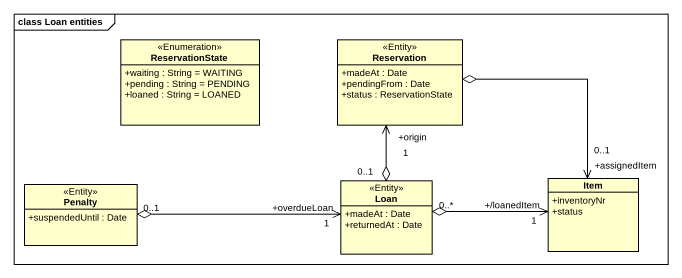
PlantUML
@startuml
mainframe class Loan entities
hide circle
hide empty members
skinparam classAttributeIconSize 0
class ReservationState <<Enumeration>> {
  +waiting : String = WAITING
  +pending : String = PENDING
  +loaned : String = LOANED
}
class Reservation <<Entity>> {
  +madeAt : Date
  +pendingFrom : Date
  +status : ReservationState
}
class Penalty <<Entity>> {
  +suspendedUntil : Date
}
class Loan <<Entity>> {
  +madeAt : Date
  +returnedAt : Date
}
class Item {
  +inventoryNr
  +status
}
Reservation o--> "+assignedItem\n0..1" Item
Penalty "0..1" o-right-> "+overdueLoan\n1" Loan
Loan "0..1" o-up-> "+origin\n1" Reservation
Loan "0..*" o-right-> "+/loanedItem\n1" Item
@enduml
